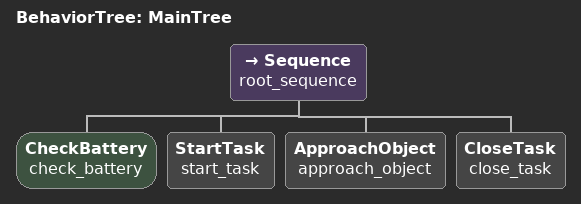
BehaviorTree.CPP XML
<root BTCPP_format="4" >
     <BehaviorTree ID="MainTree">
        <Sequence name="root_sequence">
            <CheckBattery   name="check_battery"/>
            <StartTask    name="start_task"/>
            <ApproachObject name="approach_object"/>
            <CloseTask   name="close_task"/>
        </Sequence>
     </BehaviorTree>
 </root>
